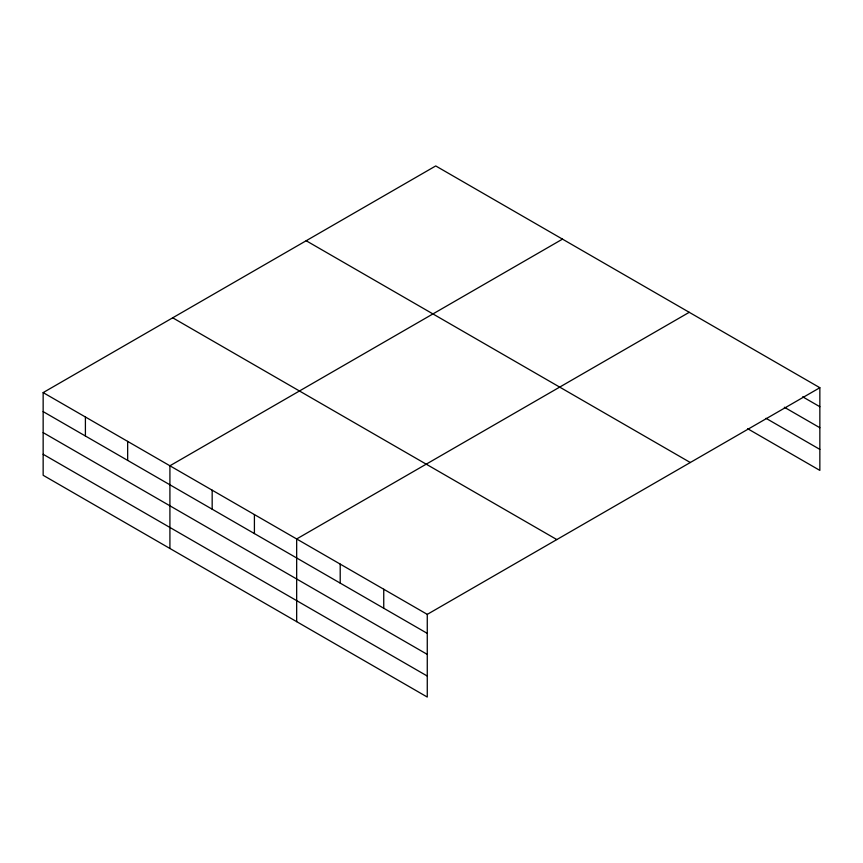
<?xml version="1.0" encoding="UTF-8"?>
<svg xmlns="http://www.w3.org/2000/svg" width="863" height="863" viewBox="0 0 863 863"><rect width="100%" height="100%" fill="white"/><g stroke="black" fill="none" stroke-linecap="round" stroke-linejoin="round"><path stroke-width="1.29" d="M747.671 428.728L819.85 470.4L819.85 387.714L435.729 165.944L43.15 392.6L43.15 475.286L427.271 697.056L427.271 614.37L43.15 392.6M562.493 239.127L169.914 465.783L169.914 548.469M689.246 312.309L296.667 538.965L296.667 621.651M427.271 614.37L819.85 387.714M802.666 396.807L819.85 406.721M784.338 407.239L819.85 427.735M766.01 418.307L819.85 449.386M306.182 240.745L690.303 462.514M172.697 317.8L556.818 539.569M43.15 411.608L427.271 633.377M43.15 432.622L427.271 654.391M43.15 454.272L427.271 676.042M383.744 589.235L383.744 608.242M340.205 564.1L340.205 583.108M254.412 514.575L254.412 533.582M212.169 490.173L212.169 509.192M127.659 441.392L127.659 460.4M85.405 416.991L85.405 435.998"/></g></svg>
